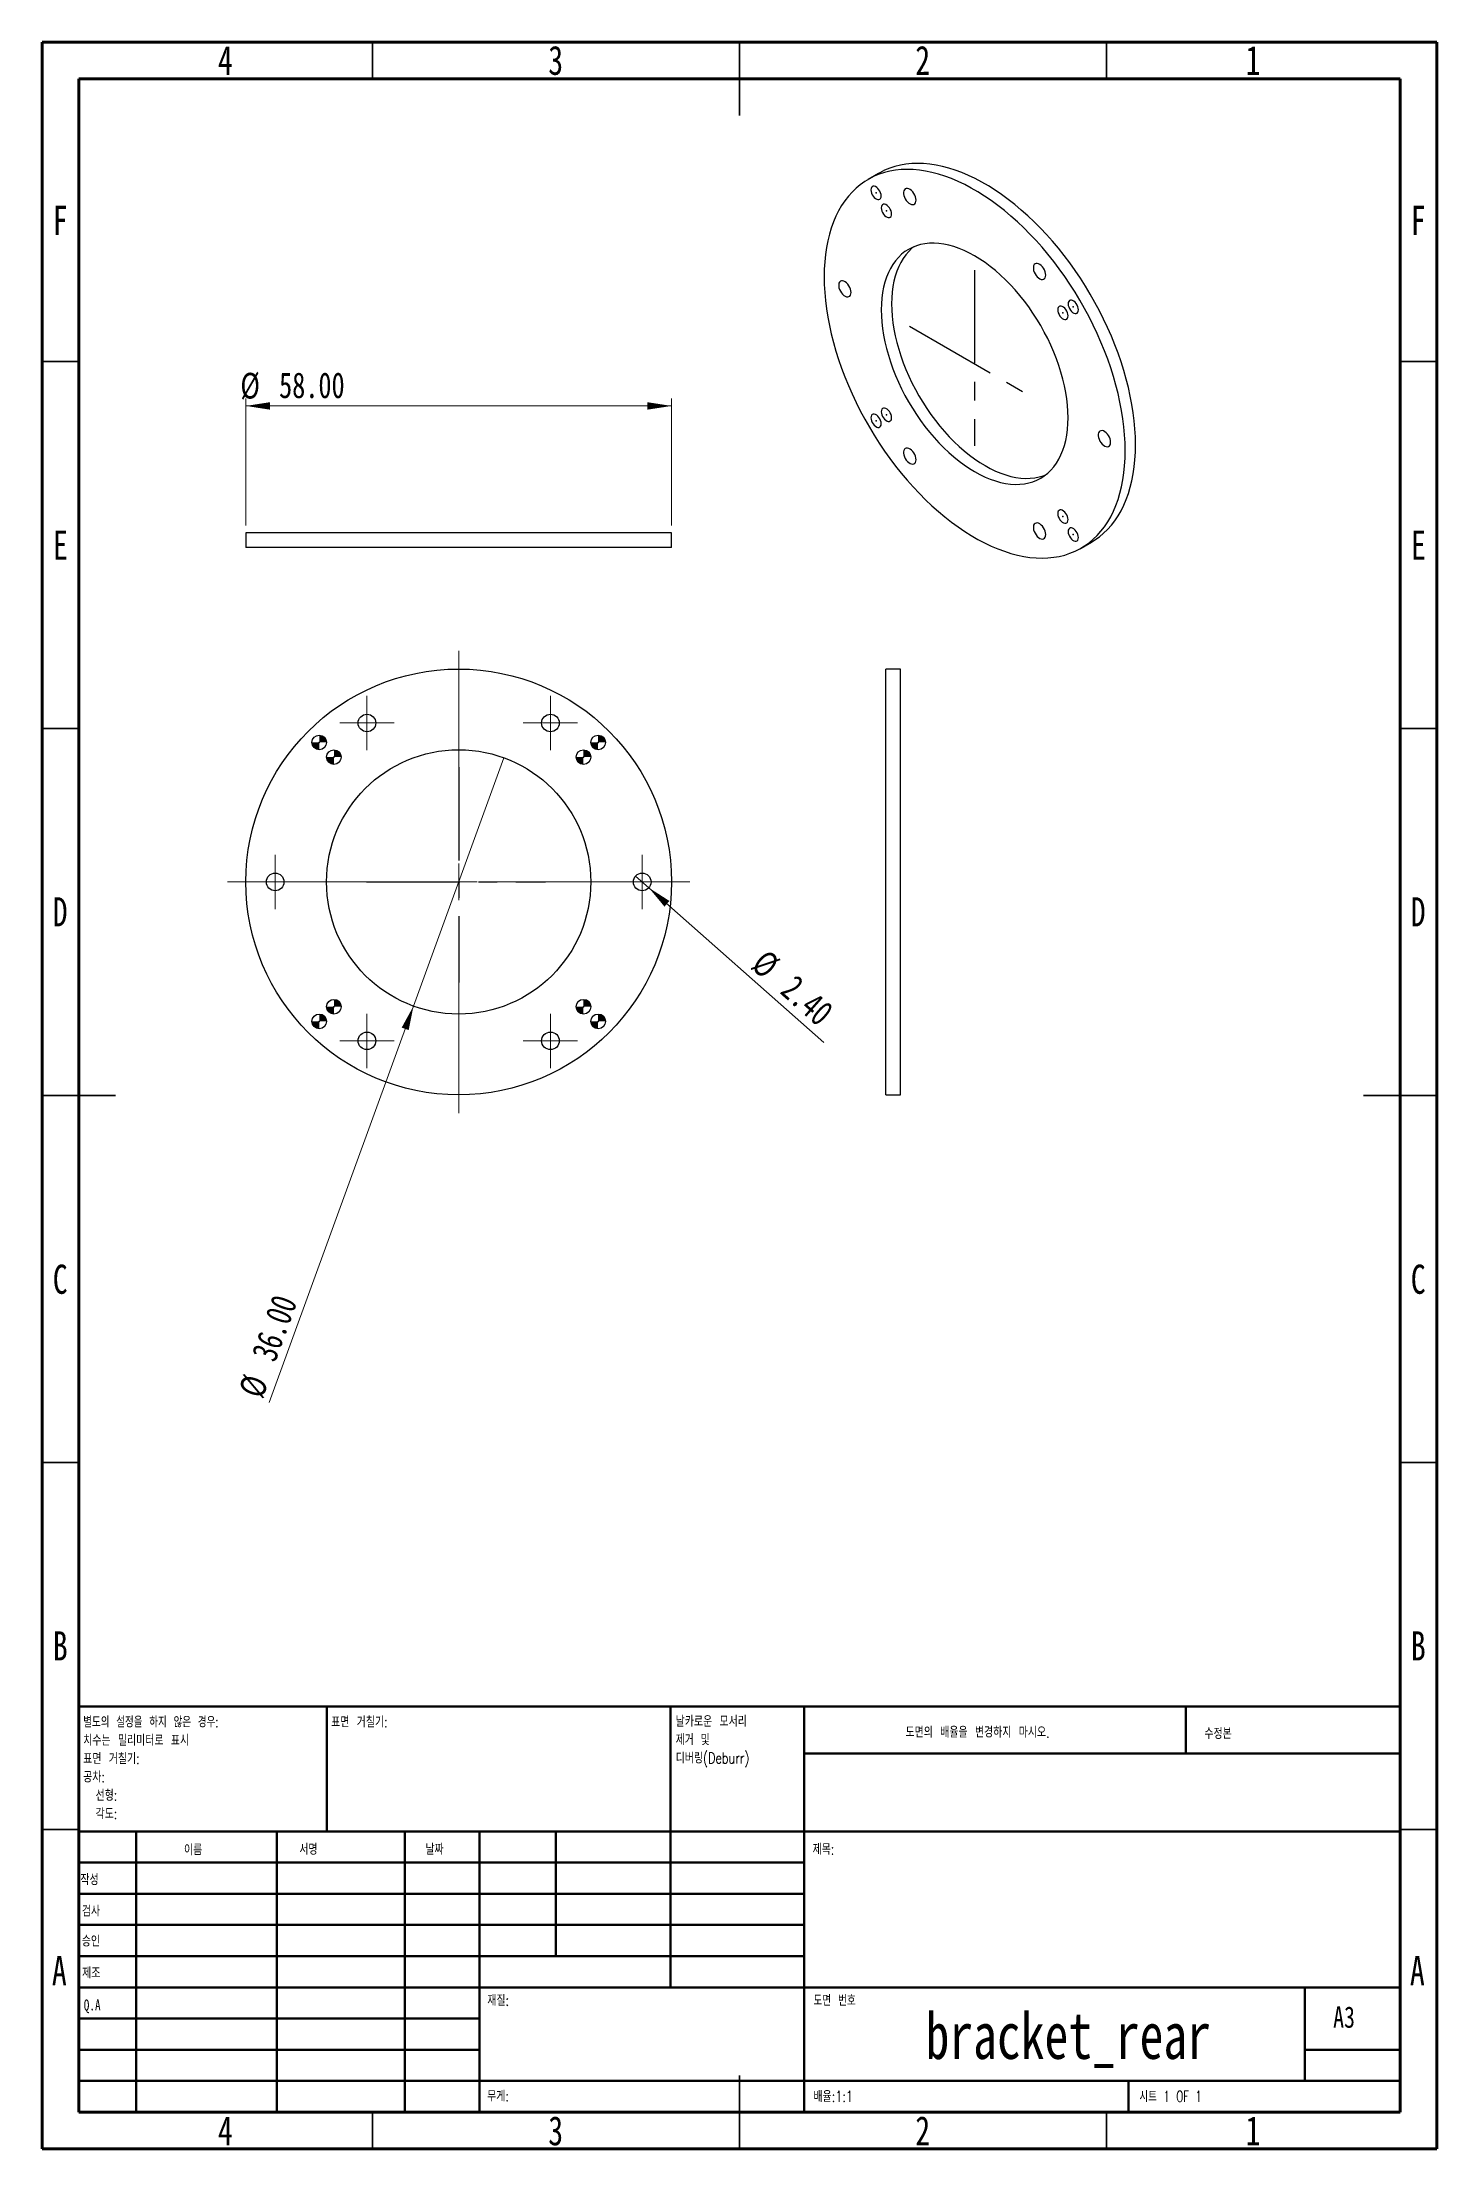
# Model space of a CAD drawing. Header units: millimetres. Extents: x 15 to 205, y 5 to 292.
import ezdxf

# ---------------------------------------------------------------- set-up
doc = ezdxf.new("R2010")
doc.units = ezdxf.units.MM
doc.header["$PDSIZE"] = -1
doc.linetypes.add('CENTERX2', pattern=[20.32, 12.7, -2.54, 2.54, -2.54])
doc.styles.add('SLDTEXTSTYLE0', font='TXT', dxfattribs={"width": 0.75})
doc.styles.add('SLDTEXTSTYLE1', font='TXT', dxfattribs={"width": 0.75, "bigfont": 'bigfont'})
doc.styles.add('SLDTEXTSTYLE2', font='TXT', dxfattribs={"width": 0.691176, "bigfont": 'bigfont'})
doc.styles.add('SLDTEXTSTYLE3', font='TXT', dxfattribs={"width": 0.6875, "bigfont": 'bigfont'})
doc.styles.add('SLDTEXTSTYLE4', font='TXT', dxfattribs={"width": 0.7, "bigfont": 'bigfont'})
doc.styles.add('SLDTEXTSTYLE5', font='TXT', dxfattribs={"width": 0.666667, "bigfont": 'bigfont'})
doc.dimstyles.new('SLDDIMSTYLE0', dxfattribs={"dimtxt": 3.5, "dimasz": 3.302, "dimexe": 0, "dimexo": 0.0625, "dimgap": 0.875, "dimtad": 1, "dimrnd": 1e-09, "dimzin": 4, "dimdsep": 46, "dimtxsty": 'SLDTEXTSTYLE0', "dimblk1": 'NONE', "dimsah": 1, "dimcen": 0, "dimadec": 0, "dimazin": 1, "dimtfac": 1, "dimtmove": 0, "dimatfit": 3, "dimldrblk": 'NONE', "dimfxl": 0, "dimfrac": 2, "dimtolj": 1, "dimtzin": 12, "dimarcsym": 0})
doc.dimstyles.new('SLDDIMSTYLE1', dxfattribs={"dimtxt": 3.5, "dimasz": 3.302, "dimexe": 0, "dimexo": 0.0625, "dimgap": 0.875, "dimtad": 1, "dimrnd": 1e-09, "dimzin": 4, "dimdsep": 46, "dimtxsty": 'SLDTEXTSTYLE0', "dimsah": 1, "dimcen": 0.09, "dimadec": 0, "dimazin": 1, "dimtfac": 1, "dimtofl": 0, "dimtmove": 0, "dimatfit": 3, "dimfxl": 0, "dimfrac": 2, "dimtolj": 1, "dimtzin": 12, "dimarcsym": 0})

# ---------------------------------------------------------------- blocks, each defined once
blk = doc.blocks.new('SW_NOTE_0')
at = {"color": 0, "linetype": 'Continuous', "lineweight": 0, "char_height": 1.5, "attachment_point": 1}
for s, insert, style in [('별도의 설정을 하지 않은 경우:', (0, 1.93), 'SLDTEXTSTYLE2'), ('치수는 밀리미터로 표시', (0, -0.57), 'SLDTEXTSTYLE1'), ('표면 거칠기:', (0, -3.07), 'SLDTEXTSTYLE1'), ('공차:', (0, -5.57), 'SLDTEXTSTYLE1'), ('선형:', (1.69, -8.07), 'SLDTEXTSTYLE1'), ('각도:', (1.69, -10.57), 'SLDTEXTSTYLE1')]:
    blk.add_mtext(s, dxfattribs=dict(at, insert=insert, style=style))
blk = doc.blocks.new('SW_NOTE_0_1')
at = {"color": 0, "linetype": 'Continuous', "lineweight": 0, "char_height": 1.5, "attachment_point": 1}
for s, insert, style in [('날카로운 모서리', (0, 1.93), 'SLDTEXTSTYLE1'), ('제거 및', (0, -0.57), 'SLDTEXTSTYLE3'), ('디버링(Deburr)', (0, -3.07), 'SLDTEXTSTYLE1')]:
    blk.add_mtext(s, dxfattribs=dict(at, insert=insert, style=style))
blk = doc.blocks.new('_D')
at = {"color": 7, "linetype": 'Continuous', "lineweight": 0}
for q in [(77.91, 194.51), (45.93, 106.7)]:
    blk.add_line((65.59, 160.68), q, dxfattribs=at)
at = {"color": 7, "linetype": 'Continuous', "lineweight": 18}
blk.add_solid([(65.59, 160.68), (63.98, 157.75), (64.93, 157.41)], dxfattribs=at)
at = {"color": 7, "linetype": 'Continuous', "lineweight": 18, "char_height": 3.5, "attachment_point": 1, "rotation": 69.9881, "style": 'SLDTEXTSTYLE0'}
for s, insert in [('36.00', (43.45, 113.23)), ('%%c', (41.69, 108.25))]:
    blk.add_mtext(s, dxfattribs=dict(at, insert=insert))
blk = doc.blocks.new('_None')
blk = doc.blocks.new('_D_1')
at = {"color": 7, "linetype": 'Continuous', "lineweight": 0}
for q in [(95.85, 178.39), (121.48, 155.74)]:
    blk.add_line((97.65, 176.8), q, dxfattribs=at)
at = {"color": 7, "linetype": 'Continuous', "lineweight": 18}
blk.add_solid([(97.65, 176.8), (99.78, 174.23), (100.46, 175)], dxfattribs=at)
at = {"color": 7, "linetype": 'Continuous', "lineweight": 18, "char_height": 3.5, "attachment_point": 1, "rotation": 318.531, "style": 'SLDTEXTSTYLE0'}
for s, insert in [('%%c', (113.72, 168.59)), ('2.40', (117.71, 165.14))]:
    blk.add_mtext(s, dxfattribs=dict(at, insert=insert))
blk = doc.blocks.new('SW_CENTERMARKSYMBOL_0')
at = {"color": 0, "linetype": 'Continuous', "lineweight": 18}
for p, q in [((0, 5), (0, 31.5)), ((-5, 0), (-31.5, 0)), ((0, 0), (-2.5, 0)), ((0, 0), (0, 2.5)), ((0, 0), (0, -2.5)), ((0, 0), (2.5, 0)), ((5, 0), (31.5, 0)), ((0, -5), (0, -31.5))]:
    blk.add_line(p, q, dxfattribs=at)
blk = doc.blocks.new('SW_CENTERMARKSYMBOL_1')
at = {"color": 0, "linetype": 'Continuous', "lineweight": 18}
for p, q in [((0, 2.5), (0, 3.7)), ((-2.5, 0), (-3.7, 0)), ((0, 0), (-2.5, 0)), ((0, 0), (0, 2.5)), ((0, 0), (0, -2.5)), ((0, 0), (2.5, 0)), ((2.5, 0), (3.7, 0)), ((0, -2.5), (0, -3.7))]:
    blk.add_line(p, q, dxfattribs=at)
blk = doc.blocks.new('SW_CENTERMARKSYMBOL_2')
at = {"color": 0, "linetype": 'Continuous', "lineweight": 18}
for p, q in [((0, 2.5), (0, 3.7)), ((-2.5, 0), (-3.7, 0)), ((0, 0), (-2.5, 0)), ((0, 0), (0, 2.5)), ((0, 0), (0, -2.5)), ((0, 0), (2.5, 0)), ((2.5, 0), (3.7, 0)), ((0, -2.5), (0, -3.7))]:
    blk.add_line(p, q, dxfattribs=at)
blk = doc.blocks.new('SW_CENTERMARKSYMBOL_3')
at = {"color": 0, "linetype": 'Continuous', "lineweight": 18}
for p, q in [((0, 2.5), (0, 3.7)), ((-2.5, 0), (-3.7, 0)), ((0, 0), (-2.5, 0)), ((0, 0), (0, 2.5)), ((0, 0), (0, -2.5)), ((0, 0), (2.5, 0)), ((2.5, 0), (3.7, 0)), ((0, -2.5), (0, -3.7))]:
    blk.add_line(p, q, dxfattribs=at)
blk = doc.blocks.new('SW_CENTERMARKSYMBOL_4')
at = {"color": 0, "linetype": 'Continuous', "lineweight": 18}
for p, q in [((0, 2.5), (0, 3.7)), ((-2.5, 0), (-3.7, 0)), ((0, 0), (-2.5, 0)), ((0, 0), (0, 2.5)), ((0, 0), (0, -2.5)), ((0, 0), (2.5, 0)), ((2.5, 0), (3.7, 0)), ((0, -2.5), (0, -3.7))]:
    blk.add_line(p, q, dxfattribs=at)
blk = doc.blocks.new('SW_CENTERMARKSYMBOL_5')
at = {"color": 0, "linetype": 'Continuous', "lineweight": 18}
for p, q in [((0, 2.5), (0, 3.7)), ((-2.5, 0), (-3.7, 0)), ((0, 0), (-2.5, 0)), ((0, 0), (0, 2.5)), ((0, 0), (0, -2.5)), ((0, 0), (2.5, 0)), ((2.5, 0), (3.7, 0)), ((0, -2.5), (0, -3.7))]:
    blk.add_line(p, q, dxfattribs=at)
blk = doc.blocks.new('SW_CENTERMARKSYMBOL_6')
at = {"color": 0, "linetype": 'Continuous', "lineweight": 18}
for p, q in [((0, 2.5), (0, 3.7)), ((-2.5, 0), (-3.7, 0)), ((0, 0), (-2.5, 0)), ((0, 0), (0, 2.5)), ((0, 0), (0, -2.5)), ((0, 0), (2.5, 0)), ((2.5, 0), (3.7, 0)), ((0, -2.5), (0, -3.7))]:
    blk.add_line(p, q, dxfattribs=at)
blk = doc.blocks.new('SW_DOWELSYMBOL_0')
at = {"linetype": 'Continuous', "lineweight": 0}
h = blk.add_hatch(color=0, dxfattribs=at)
edge = h.paths.add_edge_path(flags=0)
edge.add_arc((0, 0), 1, 180, 270)
edge.add_line((0, -1), (0, 0))
edge.add_line((0, 0), (-1, 0))
h = blk.add_hatch(color=0, dxfattribs=at)
edge = h.paths.add_edge_path(flags=0)
edge.add_arc((0, 0), 1, 0, 90)
edge.add_line((0, 1), (0, 0))
edge.add_line((0, 0), (1, 0))
at = {"color": 0, "linetype": 'Continuous', "lineweight": 0}
blk.add_circle((0, 0), 1, dxfattribs=at)
blk = doc.blocks.new('SW_DOWELSYMBOL_1')
at = {"linetype": 'Continuous', "lineweight": 0}
h = blk.add_hatch(color=0, dxfattribs=at)
edge = h.paths.add_edge_path(flags=0)
edge.add_arc((0, 0), 1, 180, 270)
edge.add_line((0, -1), (0, 0))
edge.add_line((0, 0), (-1, 0))
h = blk.add_hatch(color=0, dxfattribs=at)
edge = h.paths.add_edge_path(flags=0)
edge.add_arc((0, 0), 1, 0, 90)
edge.add_line((0, 1), (0, 0))
edge.add_line((0, 0), (1, 0))
at = {"color": 0, "linetype": 'Continuous', "lineweight": 0}
blk.add_circle((0, 0), 1, dxfattribs=at)
blk = doc.blocks.new('SW_DOWELSYMBOL_2')
at = {"linetype": 'Continuous', "lineweight": 0}
h = blk.add_hatch(color=0, dxfattribs=at)
edge = h.paths.add_edge_path(flags=0)
edge.add_arc((0, 0), 1, 180, 270)
edge.add_line((0, -1), (0, 0))
edge.add_line((0, 0), (-1, 0))
h = blk.add_hatch(color=0, dxfattribs=at)
edge = h.paths.add_edge_path(flags=0)
edge.add_arc((0, 0), 1, 0, 90)
edge.add_line((0, 1), (0, 0))
edge.add_line((0, 0), (1, 0))
at = {"color": 0, "linetype": 'Continuous', "lineweight": 0}
blk.add_circle((0, 0), 1, dxfattribs=at)
blk = doc.blocks.new('SW_DOWELSYMBOL_3')
at = {"linetype": 'Continuous', "lineweight": 0}
h = blk.add_hatch(color=0, dxfattribs=at)
edge = h.paths.add_edge_path(flags=0)
edge.add_arc((0, 0), 1, 180, 270)
edge.add_line((0, -1), (0, 0))
edge.add_line((0, 0), (-1, 0))
h = blk.add_hatch(color=0, dxfattribs=at)
edge = h.paths.add_edge_path(flags=0)
edge.add_arc((0, 0), 1, 0, 90)
edge.add_line((0, 1), (0, 0))
edge.add_line((0, 0), (1, 0))
at = {"color": 0, "linetype": 'Continuous', "lineweight": 0}
blk.add_circle((0, 0), 1, dxfattribs=at)
blk = doc.blocks.new('SW_DOWELSYMBOL_4')
at = {"linetype": 'Continuous', "lineweight": 0}
h = blk.add_hatch(color=0, dxfattribs=at)
edge = h.paths.add_edge_path(flags=0)
edge.add_arc((0, 0), 1, 180, 270)
edge.add_line((0, -1), (0, 0))
edge.add_line((0, 0), (-1, 0))
h = blk.add_hatch(color=0, dxfattribs=at)
edge = h.paths.add_edge_path(flags=0)
edge.add_arc((0, 0), 1, 0, 90)
edge.add_line((0, 1), (0, 0))
edge.add_line((0, 0), (1, 0))
at = {"color": 0, "linetype": 'Continuous', "lineweight": 0}
blk.add_circle((0, 0), 1, dxfattribs=at)
blk = doc.blocks.new('SW_DOWELSYMBOL_5')
at = {"linetype": 'Continuous', "lineweight": 0}
h = blk.add_hatch(color=0, dxfattribs=at)
edge = h.paths.add_edge_path(flags=0)
edge.add_arc((0, 0), 1, 180, 270)
edge.add_line((0, -1), (0, 0))
edge.add_line((0, 0), (-1, 0))
h = blk.add_hatch(color=0, dxfattribs=at)
edge = h.paths.add_edge_path(flags=0)
edge.add_arc((0, 0), 1, 0, 90)
edge.add_line((0, 1), (0, 0))
edge.add_line((0, 0), (1, 0))
at = {"color": 0, "linetype": 'Continuous', "lineweight": 0}
blk.add_circle((0, 0), 1, dxfattribs=at)
blk = doc.blocks.new('SW_DOWELSYMBOL_6')
at = {"linetype": 'Continuous', "lineweight": 0}
h = blk.add_hatch(color=0, dxfattribs=at)
edge = h.paths.add_edge_path(flags=0)
edge.add_arc((0, 0), 1, 180, 270)
edge.add_line((0, -1), (0, 0))
edge.add_line((0, 0), (-1, 0))
h = blk.add_hatch(color=0, dxfattribs=at)
edge = h.paths.add_edge_path(flags=0)
edge.add_arc((0, 0), 1, 0, 90)
edge.add_line((0, 1), (0, 0))
edge.add_line((0, 0), (1, 0))
at = {"color": 0, "linetype": 'Continuous', "lineweight": 0}
blk.add_circle((0, 0), 1, dxfattribs=at)
blk = doc.blocks.new('SW_DOWELSYMBOL_7')
at = {"linetype": 'Continuous', "lineweight": 0}
h = blk.add_hatch(color=0, dxfattribs=at)
edge = h.paths.add_edge_path(flags=0)
edge.add_arc((0, 0), 1, 180, 270)
edge.add_line((0, -1), (0, 0))
edge.add_line((0, 0), (-1, 0))
h = blk.add_hatch(color=0, dxfattribs=at)
edge = h.paths.add_edge_path(flags=0)
edge.add_arc((0, 0), 1, 0, 90)
edge.add_line((0, 1), (0, 0))
edge.add_line((0, 0), (1, 0))
at = {"color": 0, "linetype": 'Continuous', "lineweight": 0}
blk.add_circle((0, 0), 1, dxfattribs=at)
blk = doc.blocks.new('_D_2')
at = {"color": 7, "linetype": 'Continuous', "lineweight": 0}
for p, q in [((42.75, 226.15), (42.75, 243.44)), ((100.75, 242.44), (42.75, 242.44)), ((100.75, 226.15), (100.75, 243.44))]:
    blk.add_line(p, q, dxfattribs=at)
at = {"color": 7, "linetype": 'Continuous', "lineweight": 18}
for points in [[(42.75, 242.44), (46.05, 241.93), (46.05, 242.95)], [(100.75, 242.44), (97.44, 242.95), (97.44, 241.93)]]:
    blk.add_solid(points, dxfattribs=at)
at = {"color": 7, "linetype": 'Continuous', "lineweight": 18, "char_height": 3.5, "attachment_point": 1, "style": 'SLDTEXTSTYLE0'}
for s, insert in [('%%c', (42.01, 246.95)), ('58.00', (47.28, 247.01))]:
    blk.add_mtext(s, dxfattribs=dict(at, insert=insert))

msp = doc.modelspace()

# ---------------------------------------------------------------- linework, layer by layer
at = {"color": 7, "linetype": 'Continuous', "lineweight": 70}
for p, q in [((15, 5), (15, 292)), ((15, 292), (205, 292)), ((205, 292), (205, 5)), ((20, 10), (20, 287)), ((20, 287), (200, 287)), ((200, 287), (200, 10)), ((200, 10), (20, 10)), ((205, 5), (15, 5))]:
    msp.add_line(p, q, dxfattribs=at)
at = {"color": 7, "linetype": 'Continuous', "lineweight": 35}
for p, q in [((60, 287), (60, 292)), ((110, 292), (110, 282)), ((110, 287), (110, 292)), ((160, 287), (160, 292)), ((20, 248.5), (15, 248.5)), ((200, 248.5), (205, 248.5)), ((20, 198.5), (15, 198.5)), ((200, 198.5), (205, 198.5)), ((15, 148.5), (25, 148.5)), ((20, 148.5), (15, 148.5)), ((205, 148.5), (195, 148.5)), ((200, 148.5), (205, 148.5)), ((20, 98.5), (15, 98.5)), ((200, 98.5), (205, 98.5)), ((20, 48.5), (15, 48.5)), ((200, 48.5), (205, 48.5)), ((110, 5), (110, 15)), ((60, 10), (60, 5)), ((110, 10), (110, 5)), ((160, 10), (160, 5))]:
    msp.add_line(p, q, dxfattribs=at)
at = {"color": 7, "linetype": 'Continuous', "lineweight": 25}
for p, q in [((128.951, 274.117), (127.537, 273.3)), ((42.746, 225.152), (42.746, 223.152)), ((100.746, 225.152), (42.746, 225.152)), ((100.746, 223.152), (100.746, 225.152)), ((156.535, 223.07), (157.949, 223.886)), ((100.746, 223.152), (42.746, 223.152)), ((131.938, 206.597), (129.938, 206.597)), ((129.938, 177.597), (129.938, 206.597)), ((131.938, 177.597), (131.938, 206.597)), ((129.938, 148.597), (129.938, 177.597)), ((131.938, 148.597), (131.938, 177.597)), ((129.938, 148.597), (131.938, 148.597))]:
    msp.add_line(p, q, dxfattribs=at)
at = {"color": 7, "linetype": 'CENTERX2'}
for p, q in [((142.036, 260.948), (142.036, 237.011)), ((133.158, 253.31), (150.405, 243.354)), ((71.746, 193.228), (71.746, 163.912)), ((59.191, 177.597), (83.582, 177.597))]:
    msp.add_line(p, q, dxfattribs=at)
at = {"color": 7, "linetype": 'Continuous', "lineweight": 50}
for p, q in [((20, 65.25), (200, 65.25)), ((20, 65.25), (20, 10)), ((53.8, 48.25), (53.8, 65.25)), ((100.6, 65.25), (100.6, 27)), ((118.8, 65.25), (118.8, 10)), ((170.8, 58.875), (170.8, 65.25)), ((200, 58.875), (118.8, 58.875)), ((200, 48.25), (20, 48.25)), ((27.8, 48.25), (27.8, 10)), ((46.991, 48.25), (46.991, 10)), ((64.399, 48.25), (64.399, 10)), ((74.6, 10), (74.6, 48.25)), ((85, 31.25), (85, 48.25)), ((118.8, 44), (20, 44)), ((118.8, 39.75), (20, 39.75)), ((118.8, 35.5), (20, 35.5)), ((118.8, 31.25), (20, 31.25)), ((74.6, 27), (20, 27)), ((74.6, 27), (200, 27)), ((187, 14.25), (187, 27)), ((74.6, 22.75), (20, 22.75)), ((74.6, 18.5), (20, 18.5)), ((200, 18.5), (187, 18.5)), ((20, 14.25), (200, 14.25)), ((163, 10), (163, 14.25))]:
    msp.add_line(p, q, dxfattribs=at)
at = {"color": 7, "linetype": 'Continuous', "lineweight": 25, "flags": 128}
for points in [[(162.542, 236.347), (162.522, 237.406), (162.462, 238.486), (162.361, 239.585), (162.221, 240.701), (162.042, 241.832), (161.823, 242.975), (161.566, 244.128), (161.27, 245.289), (160.937, 246.456), (160.567, 247.626), (160.16, 248.798), (159.718, 249.968), (159.242, 251.134), (158.731, 252.295), (158.189, 253.448), (157.614, 254.591), (157.009, 255.721), (156.374, 256.836), (155.712, 257.934), (155.023, 259.013), (154.308, 260.071), (153.569, 261.106), (152.808, 262.115), (152.026, 263.098), (151.224, 264.05), (150.404, 264.972), (149.568, 265.861), (148.717, 266.716), (147.852, 267.534), (146.977, 268.314), (146.092, 269.055), (145.199, 269.755), (144.299, 270.413), (143.396, 271.027), (142.489, 271.597), (141.582, 272.121), (140.676, 272.598), (139.772, 273.027), (138.873, 273.407), (137.98, 273.738), (137.094, 274.02), (136.219, 274.25), (135.355, 274.43), (134.504, 274.558), (133.667, 274.634), (132.848, 274.659), (132.046, 274.632), (131.263, 274.553), (130.502, 274.422), (129.763, 274.241), (129.049, 274.008), (128.359, 273.724), (127.697, 273.391), (127.063, 273.008), (126.457, 272.577), (125.883, 272.098), (125.34, 271.572), (124.83, 271), (124.353, 270.384), (123.911, 269.724), (123.504, 269.022), (123.134, 268.279), (122.801, 267.497), (122.505, 266.677), (122.248, 265.821), (122.029, 264.931), (121.85, 264.007), (121.71, 263.053), (121.61, 262.069), (121.55, 261.059), (121.53, 260.023), (121.55, 258.964), (121.61, 257.884), (121.71, 256.785), (121.85, 255.669), (122.029, 254.538), (122.248, 253.395), (122.505, 252.242), (122.801, 251.081), (123.134, 249.914), (123.504, 248.744), (123.911, 247.572), (124.353, 246.402), (124.83, 245.236), (125.34, 244.075), (125.883, 242.922), (126.457, 241.78), (127.063, 240.65), (127.697, 239.534), (128.359, 238.436), (129.049, 237.357), (129.763, 236.299), (130.502, 235.264), (131.263, 234.255), (132.046, 233.273), (132.848, 232.32), (133.667, 231.398), (134.504, 230.509), (135.355, 229.654), (136.219, 228.836), (137.094, 228.056), (137.98, 227.315), (138.873, 226.615), (139.772, 225.957), (140.676, 225.343), (141.582, 224.773), (142.489, 224.249), (143.396, 223.772), (144.299, 223.343), (145.199, 222.963), (146.092, 222.632), (146.977, 222.351), (147.852, 222.12), (148.717, 221.941), (149.568, 221.812), (150.404, 221.736), (151.224, 221.711), (152.026, 221.738), (152.808, 221.817), (153.569, 221.948), (154.308, 222.13), (155.023, 222.362), (155.712, 222.646), (156.374, 222.979), (157.009, 223.362), (157.614, 223.793), (158.189, 224.272), (158.731, 224.798), (159.242, 225.37), (159.718, 225.986), (160.16, 226.646), (160.567, 227.348), (160.937, 228.091), (161.27, 228.873), (161.566, 229.693), (161.823, 230.549), (162.042, 231.439), (162.221, 232.363), (162.361, 233.317), (162.462, 234.301), (162.522, 235.311), (162.542, 236.347)], [(163.956, 237.164), (163.936, 238.223), (163.876, 239.303), (163.776, 240.402), (163.636, 241.518), (163.456, 242.648), (163.238, 243.791), (162.98, 244.945), (162.685, 246.106), (162.351, 247.273), (161.981, 248.443), (161.575, 249.614), (161.133, 250.784), (160.656, 251.951), (160.146, 253.112), (159.603, 254.264), (159.028, 255.407), (158.423, 256.537), (157.789, 257.652), (157.126, 258.75), (156.437, 259.83), (155.722, 260.888), (154.984, 261.922), (154.222, 262.932), (153.44, 263.914), (152.638, 264.867), (151.818, 265.789), (150.982, 266.678), (150.131, 267.532), (149.267, 268.351), (148.391, 269.131), (147.506, 269.872), (146.613, 270.572), (145.714, 271.23), (144.81, 271.844), (143.904, 272.413), (142.996, 272.937), (142.09, 273.414), (141.186, 273.843), (140.287, 274.224), (139.394, 274.555), (138.509, 274.836), (137.633, 275.066), (136.769, 275.246), (135.918, 275.374), (135.082, 275.451), (134.262, 275.475), (133.46, 275.448), (132.678, 275.369), (131.916, 275.239), (131.178, 275.057), (130.463, 274.824), (129.774, 274.541), (129.111, 274.207), (128.951, 274.117)], [(129.308, 271.047), (129.287, 271.254), (129.227, 271.473), (129.13, 271.691), (129.002, 271.895), (128.851, 272.074), (128.686, 272.217), (128.515, 272.315), (128.35, 272.363), (128.199, 272.359), (128.071, 272.302), (127.975, 272.196), (127.914, 272.047), (127.894, 271.863), (127.914, 271.656), (127.975, 271.437), (128.071, 271.219), (128.199, 271.015), (128.35, 270.836), (128.515, 270.694), (128.686, 270.595), (128.851, 270.547), (129.002, 270.551), (129.13, 270.608), (129.227, 270.714), (129.287, 270.863), (129.308, 271.047)], [(130.722, 268.597), (130.701, 268.805), (130.641, 269.024), (130.544, 269.242), (130.417, 269.446), (130.266, 269.624), (130.1, 269.767), (129.93, 269.865), (129.764, 269.914), (129.613, 269.91), (129.486, 269.853), (129.389, 269.747), (129.328, 269.597), (129.308, 269.414), (129.328, 269.207), (129.389, 268.988), (129.486, 268.77), (129.613, 268.566), (129.764, 268.387), (129.93, 268.244), (130.1, 268.146), (130.266, 268.097), (130.417, 268.102), (130.544, 268.159), (130.641, 268.265), (130.701, 268.414), (130.722, 268.597)], [(134.045, 270.476), (134.026, 270.698), (133.967, 270.933), (133.872, 271.169), (133.746, 271.396), (133.594, 271.602), (133.424, 271.779), (133.243, 271.918), (133.06, 272.012), (132.883, 272.058), (132.721, 272.052), (132.581, 271.996), (132.47, 271.891), (132.393, 271.743), (132.353, 271.559), (132.353, 271.347), (132.393, 271.118), (132.47, 270.881), (132.581, 270.648), (132.721, 270.43), (132.883, 270.237), (133.06, 270.079), (133.243, 269.961), (133.424, 269.891), (133.594, 269.871), (133.746, 269.902), (133.872, 269.983), (133.967, 270.11), (134.026, 270.277), (134.045, 270.476)], [(154.764, 240.837), (154.744, 241.673), (154.684, 242.529), (154.584, 243.403), (154.444, 244.292), (154.266, 245.193), (154.049, 246.104), (153.795, 247.021), (153.503, 247.942), (153.175, 248.864), (152.813, 249.783), (152.416, 250.698), (151.987, 251.604), (151.526, 252.5), (151.036, 253.382), (150.517, 254.248), (149.971, 255.095), (149.401, 255.92), (148.807, 256.721), (148.192, 257.495), (147.558, 258.239), (146.906, 258.952), (146.239, 259.631), (145.559, 260.274), (144.868, 260.879), (144.168, 261.444), (143.461, 261.968), (142.749, 262.448), (142.036, 262.883), (141.322, 263.272), (140.611, 263.613), (139.904, 263.906), (139.203, 264.149), (138.512, 264.342), (137.832, 264.485), (137.165, 264.576), (136.513, 264.615), (135.879, 264.603), (135.264, 264.539), (134.67, 264.424), (134.1, 264.257), (133.554, 264.04), (133.036, 263.773), (132.545, 263.458), (132.085, 263.094), (131.655, 262.683), (131.259, 262.226), (130.896, 261.725), (130.568, 261.182), (130.277, 260.598), (130.022, 259.975), (129.805, 259.314), (129.627, 258.619), (129.488, 257.891), (129.388, 257.132), (129.328, 256.345), (129.308, 255.533), (129.328, 254.697), (129.388, 253.841), (129.488, 252.967), (129.627, 252.078), (129.805, 251.177), (130.022, 250.266), (130.277, 249.349), (130.568, 248.428), (130.896, 247.506), (131.259, 246.587), (131.655, 245.672), (132.085, 244.766), (132.545, 243.87), (133.036, 242.988), (133.554, 242.122), (134.1, 241.275), (134.67, 240.45), (135.264, 239.649), (135.879, 238.875), (136.513, 238.131), (137.165, 237.418), (137.832, 236.739), (138.512, 236.096), (139.203, 235.491), (139.904, 234.926), (140.611, 234.402), (141.322, 233.922), (142.036, 233.487), (142.749, 233.098), (143.461, 232.757), (144.168, 232.464), (144.868, 232.221), (145.559, 232.028), (146.239, 231.885), (146.906, 231.794), (147.558, 231.755), (148.192, 231.767), (148.807, 231.831), (149.401, 231.946), (149.971, 232.113), (150.517, 232.33), (151.036, 232.597), (151.526, 232.913), (151.987, 233.277), (152.416, 233.687), (152.813, 234.144), (153.175, 234.645), (153.503, 235.188), (153.795, 235.772), (154.049, 236.395), (154.266, 237.056), (154.444, 237.751), (154.584, 238.479), (154.684, 239.238), (154.744, 240.025), (154.764, 240.837)], [(133.771, 264.134), (133.499, 263.91), (133.07, 263.499), (132.673, 263.043), (132.31, 262.542), (131.982, 261.999), (131.691, 261.414), (131.436, 260.791), (131.219, 260.131), (131.041, 259.435), (130.902, 258.707), (130.802, 257.949), (130.742, 257.162), (130.722, 256.349), (130.742, 255.513), (130.802, 254.657), (130.902, 253.783), (131.041, 252.894), (131.219, 251.993), (131.436, 251.082), (131.691, 250.165), (131.982, 249.244), (132.31, 248.323), (132.673, 247.403), (133.07, 246.489), (133.499, 245.582), (133.959, 244.686), (134.45, 243.804), (134.969, 242.938), (135.514, 242.091), (136.085, 241.266), (136.678, 240.466), (137.293, 239.692), (137.927, 238.947), (138.579, 238.234), (139.246, 237.555), (139.926, 236.912), (140.618, 236.307), (141.318, 235.742), (142.025, 235.219), (142.736, 234.739), (143.45, 234.304), (144.164, 233.915), (144.875, 233.573), (145.582, 233.281), (146.282, 233.037), (146.973, 232.844), (147.654, 232.702), (148.321, 232.611), (148.972, 232.571), (149.607, 232.583), (150.222, 232.647), (150.815, 232.763), (151.386, 232.929), (151.714, 233.053)], [(151.723, 260.271), (151.703, 260.493), (151.645, 260.728), (151.55, 260.964), (151.424, 261.191), (151.272, 261.397), (151.102, 261.574), (150.92, 261.713), (150.737, 261.807), (150.56, 261.853), (150.398, 261.847), (150.258, 261.791), (150.147, 261.686), (150.07, 261.538), (150.031, 261.354), (150.031, 261.142), (150.07, 260.912), (150.147, 260.676), (150.258, 260.443), (150.398, 260.225), (150.56, 260.032), (150.737, 259.873), (150.92, 259.756), (151.102, 259.686), (151.272, 259.666), (151.424, 259.697), (151.55, 259.778), (151.645, 259.905), (151.703, 260.072), (151.723, 260.271)], [(125.207, 257.9), (125.187, 258.122), (125.128, 258.357), (125.034, 258.593), (124.907, 258.82), (124.755, 259.026), (124.585, 259.203), (124.404, 259.342), (124.221, 259.436), (124.044, 259.482), (123.882, 259.476), (123.742, 259.42), (123.631, 259.315), (123.554, 259.167), (123.514, 258.983), (123.514, 258.771), (123.554, 258.541), (123.631, 258.305), (123.742, 258.072), (123.882, 257.854), (124.044, 257.661), (124.221, 257.502), (124.404, 257.385), (124.585, 257.315), (124.755, 257.295), (124.907, 257.326), (125.034, 257.407), (125.128, 257.534), (125.187, 257.701), (125.207, 257.9)], [(154.764, 254.719), (154.743, 254.926), (154.683, 255.145), (154.586, 255.363), (154.458, 255.567), (154.307, 255.745), (154.142, 255.888), (153.971, 255.987), (153.806, 256.035), (153.655, 256.031), (153.527, 255.974), (153.43, 255.868), (153.37, 255.719), (153.349, 255.535), (153.37, 255.328), (153.43, 255.109), (153.527, 254.891), (153.655, 254.687), (153.806, 254.508), (153.971, 254.365), (154.142, 254.267), (154.307, 254.219), (154.458, 254.223), (154.586, 254.28), (154.683, 254.386), (154.743, 254.535), (154.764, 254.719)], [(156.178, 255.535), (156.157, 255.743), (156.097, 255.961), (156, 256.179), (155.872, 256.384), (155.721, 256.562), (155.556, 256.705), (155.385, 256.803), (155.22, 256.852), (155.069, 256.847), (154.941, 256.79), (154.845, 256.684), (154.784, 256.535), (154.764, 256.352), (154.784, 256.144), (154.845, 255.925), (154.941, 255.708), (155.069, 255.503), (155.22, 255.325), (155.385, 255.182), (155.556, 255.084), (155.721, 255.035), (155.872, 255.04), (156, 255.096), (156.097, 255.203), (156.157, 255.352), (156.178, 255.535)], [(129.308, 240.018), (129.287, 240.226), (129.227, 240.445), (129.13, 240.663), (129.002, 240.867), (128.851, 241.045), (128.686, 241.188), (128.515, 241.286), (128.35, 241.335), (128.199, 241.331), (128.071, 241.274), (127.975, 241.168), (127.914, 241.018), (127.894, 240.835), (127.914, 240.628), (127.975, 240.409), (128.071, 240.191), (128.199, 239.987), (128.35, 239.808), (128.515, 239.665), (128.686, 239.567), (128.851, 239.518), (129.002, 239.523), (129.13, 239.58), (129.227, 239.686), (129.287, 239.835), (129.308, 240.018)], [(130.722, 240.835), (130.701, 241.042), (130.641, 241.261), (130.544, 241.479), (130.417, 241.683), (130.266, 241.862), (130.1, 242.005), (129.93, 242.103), (129.764, 242.152), (129.613, 242.147), (129.486, 242.09), (129.389, 241.984), (129.328, 241.835), (129.308, 241.652), (129.328, 241.444), (129.389, 241.225), (129.486, 241.007), (129.613, 240.803), (129.764, 240.625), (129.93, 240.482), (130.1, 240.384), (130.266, 240.335), (130.417, 240.339), (130.544, 240.396), (130.641, 240.502), (130.701, 240.652), (130.722, 240.835)], [(160.562, 237.49), (160.542, 237.712), (160.483, 237.947), (160.389, 238.183), (160.263, 238.41), (160.111, 238.616), (159.94, 238.793), (159.759, 238.932), (159.576, 239.026), (159.399, 239.071), (159.237, 239.066), (159.097, 239.009), (158.986, 238.905), (158.909, 238.757), (158.87, 238.573), (158.87, 238.361), (158.909, 238.131), (158.986, 237.894), (159.097, 237.662), (159.237, 237.444), (159.399, 237.251), (159.576, 237.092), (159.759, 236.975), (159.94, 236.905), (160.111, 236.885), (160.263, 236.916), (160.389, 236.997), (160.483, 237.124), (160.542, 237.291), (160.562, 237.49)], [(134.045, 235.119), (134.026, 235.341), (133.967, 235.576), (133.872, 235.812), (133.746, 236.039), (133.594, 236.245), (133.424, 236.422), (133.243, 236.561), (133.06, 236.655), (132.883, 236.701), (132.721, 236.695), (132.581, 236.638), (132.47, 236.534), (132.393, 236.386), (132.353, 236.202), (132.353, 235.99), (132.393, 235.76), (132.47, 235.524), (132.581, 235.291), (132.721, 235.073), (132.883, 234.88), (133.06, 234.721), (133.243, 234.604), (133.424, 234.534), (133.594, 234.514), (133.746, 234.545), (133.872, 234.626), (133.967, 234.753), (134.026, 234.92), (134.045, 235.119)], [(157.949, 223.886), (158.423, 224.178), (159.028, 224.61), (159.603, 225.089), (160.146, 225.615), (160.656, 226.186), (161.133, 226.803), (161.575, 227.462), (161.981, 228.164), (162.351, 228.907), (162.685, 229.689), (162.98, 230.509), (163.238, 231.365), (163.456, 232.256), (163.636, 233.179), (163.776, 234.134), (163.876, 235.117), (163.936, 236.128), (163.956, 237.164)], [(154.764, 226.956), (154.743, 227.163), (154.683, 227.382), (154.586, 227.6), (154.458, 227.804), (154.307, 227.983), (154.142, 228.126), (153.971, 228.224), (153.806, 228.273), (153.655, 228.268), (153.527, 228.211), (153.43, 228.105), (153.37, 227.956), (153.349, 227.773), (153.37, 227.565), (153.43, 227.346), (153.527, 227.128), (153.655, 226.924), (153.806, 226.746), (153.971, 226.603), (154.142, 226.505), (154.307, 226.456), (154.458, 226.46), (154.586, 226.517), (154.683, 226.623), (154.743, 226.773), (154.764, 226.956)], [(151.723, 224.914), (151.703, 225.136), (151.645, 225.371), (151.55, 225.607), (151.424, 225.834), (151.272, 226.04), (151.102, 226.217), (150.92, 226.356), (150.737, 226.45), (150.56, 226.495), (150.398, 226.49), (150.258, 226.433), (150.147, 226.329), (150.07, 226.181), (150.031, 225.997), (150.031, 225.785), (150.07, 225.555), (150.147, 225.318), (150.258, 225.086), (150.398, 224.868), (150.56, 224.675), (150.737, 224.516), (150.92, 224.399), (151.102, 224.329), (151.272, 224.309), (151.424, 224.34), (151.55, 224.421), (151.645, 224.548), (151.703, 224.715), (151.723, 224.914)], [(156.178, 224.507), (156.157, 224.714), (156.097, 224.933), (156, 225.151), (155.872, 225.355), (155.721, 225.534), (155.556, 225.676), (155.385, 225.775), (155.22, 225.823), (155.069, 225.819), (154.941, 225.762), (154.845, 225.656), (154.784, 225.507), (154.764, 225.323), (154.784, 225.116), (154.845, 224.897), (154.941, 224.679), (155.069, 224.475), (155.22, 224.296), (155.385, 224.153), (155.556, 224.055), (155.721, 224.007), (155.872, 224.011), (156, 224.068), (156.097, 224.174), (156.157, 224.323), (156.178, 224.507)]]:
    msp.add_lwpolyline(points, dxfattribs=at)
at = {"color": 7, "linetype": 'Continuous', "lineweight": 25}
for centre, radius in [((71.746, 177.597), 29), ((59.246, 199.248), 1.2), ((84.246, 199.248), 1.2), ((52.746, 196.597), 1), ((71.746, 177.597), 18), ((54.746, 194.597), 1), ((88.746, 194.597), 1), ((90.746, 196.597), 1), ((46.746, 177.597), 1.2), ((96.746, 177.597), 1.2), ((54.746, 160.597), 1), ((88.746, 160.597), 1), ((52.746, 158.597), 1), ((90.746, 158.597), 1), ((59.246, 155.946), 1.2), ((84.246, 155.946), 1.2)]:
    msp.add_circle(centre, radius, dxfattribs=at)
at = {"color": 7, "linetype": 'Continuous'}
for p in [(128.601, 271.455), (130.015, 269.006), (155.471, 255.943), (154.057, 255.127), (130.015, 241.243), (128.601, 240.427), (154.057, 227.364), (155.471, 224.915), (52.746, 196.597), (90.746, 196.597), (54.746, 194.597), (88.746, 194.597), (52.746, 158.597), (54.746, 160.597), (88.746, 160.597), (90.746, 158.597)]:
    msp.add_point(p, dxfattribs=at)

# ---------------------------------------------------------------- block references
at = {"color": 7, "linetype": 'Continuous', "lineweight": 0}
for name, p in [('SW_CENTERMARKSYMBOL_0', (71.746, 177.597)), ('SW_CENTERMARKSYMBOL_1', (59.246, 199.248)), ('SW_CENTERMARKSYMBOL_6', (84.246, 199.248)), ('SW_DOWELSYMBOL_7', (52.746, 196.597)), ('SW_DOWELSYMBOL_6', (54.746, 194.597)), ('SW_DOWELSYMBOL_5', (88.746, 194.597)), ('SW_DOWELSYMBOL_4', (90.746, 196.597)), ('SW_CENTERMARKSYMBOL_3', (46.746, 177.597)), ('SW_CENTERMARKSYMBOL_4', (96.746, 177.597)), ('SW_DOWELSYMBOL_0', (54.746, 160.597)), ('SW_DOWELSYMBOL_3', (88.746, 160.597)), ('SW_DOWELSYMBOL_1', (52.746, 158.597)), ('SW_CENTERMARKSYMBOL_5', (59.246, 155.946)), ('SW_CENTERMARKSYMBOL_2', (84.246, 155.946)), ('SW_DOWELSYMBOL_2', (90.746, 158.597)), ('SW_NOTE_0', (20.594, 61.987)), ('SW_NOTE_0_1', (101.309, 62.069))]:
    msp.add_blockref(name, p, dxfattribs=at)

# ---------------------------------------------------------------- texts
for s, insert, char_height, attachment_point, style in [('4', (39.96, 291.508), 3.969, 2, 'SLDTEXTSTYLE0'), ('3', (84.96, 291.508), 3.969, 2, 'SLDTEXTSTYLE0'), ('2', (134.96, 291.508), 3.969, 2, 'SLDTEXTSTYLE0'), ('1', (179.96, 291.508), 3.969, 2, 'SLDTEXTSTYLE0'), ('F', (17.458, 269.703), 3.969, 2, 'SLDTEXTSTYLE0'), ('F', (202.458, 269.703), 3.969, 2, 'SLDTEXTSTYLE0'), ('E', (17.508, 225.453), 3.969, 2, 'SLDTEXTSTYLE0'), ('E', (202.508, 225.453), 3.969, 2, 'SLDTEXTSTYLE0'), ('D', (17.453, 175.508), 3.969, 2, 'SLDTEXTSTYLE0'), ('D', (202.453, 175.508), 3.969, 2, 'SLDTEXTSTYLE0'), ('C', (17.459, 125.453), 3.969, 2, 'SLDTEXTSTYLE0'), ('C', (202.459, 125.453), 3.969, 2, 'SLDTEXTSTYLE0'), ('B', (17.471, 75.508), 3.969, 2, 'SLDTEXTSTYLE0'), ('B', (202.471, 75.508), 3.969, 2, 'SLDTEXTSTYLE0'), ('표면 거칠기:', (54.371, 63.919), 1.5, 1, 'SLDTEXTSTYLE1'), ('도면의 배율을 변경하지 마시오.', (132.615, 62.533), 1.5, 1, 'SLDTEXTSTYLE1'), ('수정본', (173.328, 62.335), 1.5, 1, 'SLDTEXTSTYLE1'), ('이름', (34.322, 46.501), 1.5, 1, 'SLDTEXTSTYLE1'), ('서명', (50.034, 46.562), 1.5, 1, 'SLDTEXTSTYLE1'), ('날짜', (67.215, 46.576), 1.5, 1, 'SLDTEXTSTYLE1'), ('제목:', (119.956, 46.576), 1.5, 1, 'SLDTEXTSTYLE1'), ('작성', (20.212, 42.43), 1.5, 1, 'SLDTEXTSTYLE1'), ('검사', (20.41, 38.154), 1.5, 1, 'SLDTEXTSTYLE1'), ('승인', (20.402, 34.064), 1.5, 1, 'SLDTEXTSTYLE1'), ('A', (17.34, 31.258), 3.969, 2, 'SLDTEXTSTYLE0'), ('제조', (20.455, 29.734), 1.5, 1, 'SLDTEXTSTYLE1'), ('A', (202.34, 31.258), 3.969, 2, 'SLDTEXTSTYLE0'), ('재질:', (75.646, 25.986), 1.5, 1, 'SLDTEXTSTYLE1'), ('도면 번호', (120.074, 25.986), 1.5, 1, 'SLDTEXTSTYLE4'), ('Q.A', (20.669, 25.35), 1.5, 1, 'SLDTEXTSTYLE0'), ('bracket_rear', (154.786, 23.607), 6.35, 2, 'SLDTEXTSTYLE0'), ('A3', (190.871, 24.406), 2.9104, 1, 'SLDTEXTSTYLE0'), ('무게:', (75.618, 12.949), 1.4986, 1, 'SLDTEXTSTYLE1'), ('배율:1:1', (120.074, 12.9), 1.5, 1, 'SLDTEXTSTYLE1'), ('시트 1 OF 1', (164.478, 12.9), 1.5, 1, 'SLDTEXTSTYLE5'), ('4', (39.96, 9.453), 3.969, 2, 'SLDTEXTSTYLE0'), ('3', (84.96, 9.453), 3.969, 2, 'SLDTEXTSTYLE0'), ('2', (134.96, 9.453), 3.969, 2, 'SLDTEXTSTYLE0'), ('1', (179.96, 9.453), 3.969, 2, 'SLDTEXTSTYLE0')]:
    msp.add_mtext(s, dxfattribs=dict(at, insert=insert, char_height=char_height, attachment_point=attachment_point, style=style))

# ---------------------------------------------------------------- dimensions: what is measured, and where the dimension line sits
at = {"color": 7, "linetype": 'Continuous', "lineweight": 18}
dim = msp.add_linear_dim(base=(42.746, 242.441), p1=(100.746, 225.152), p2=(42.746, 225.152), text='%%c<>', dimstyle='SLDDIMSTYLE1', dxfattribs=at)
dim.commit()
dim.dimension.update_dxf_attribs({"geometry": '_D_2', "text_midpoint": (50.464, 242.441), "dimtype": 160})
for p1, p2, picture, middle in [((77.906, 194.51), (65.587, 160.684), '_D', (48.801, 114.597)), ((95.847, 178.392), (97.646, 176.802), '_D_1', (116.227, 160.381))]:
    dim = msp.add_diameter_dim_2p(p1=p1, p2=p2, dimstyle='SLDDIMSTYLE0', dxfattribs=at)
    dim.commit()
    dim.dimension.update_dxf_attribs({"geometry": picture, "text_midpoint": middle, "dimtype": 163})

doc.saveas('drawing.dxf')
